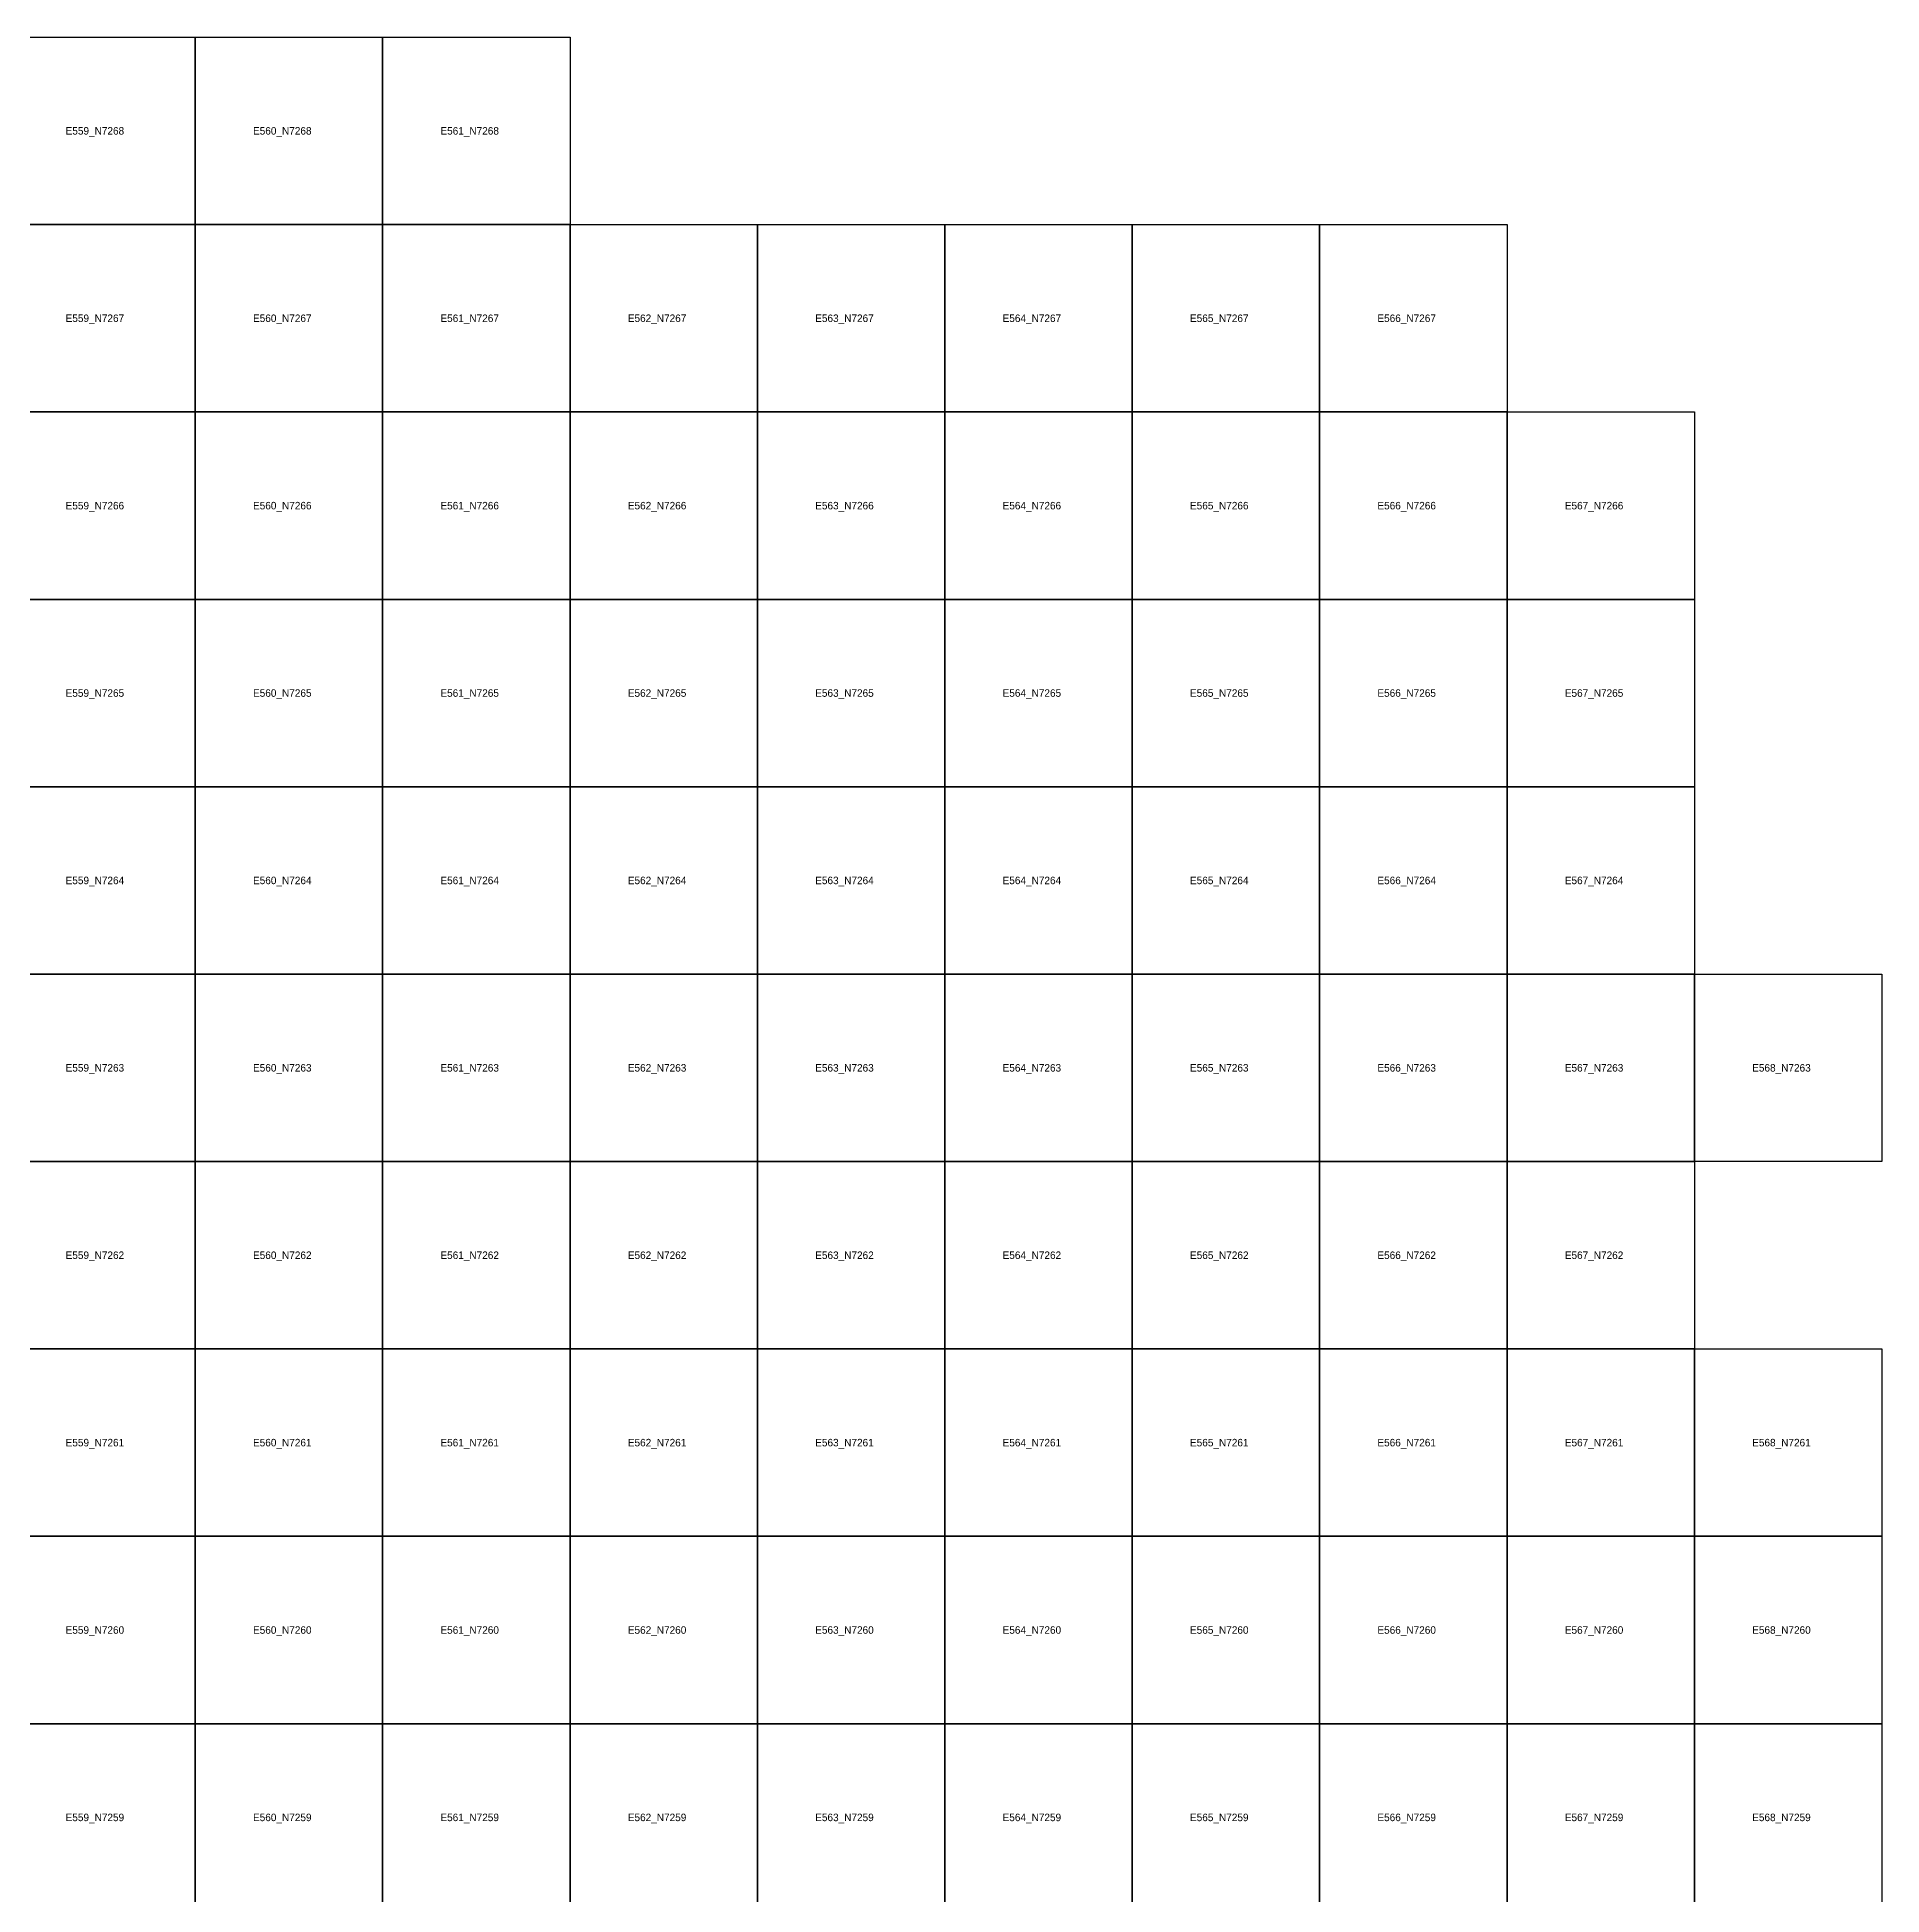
# Model space of a CAD drawing. Extents: x 546000 to 599000, y 7210000 to 7363000.
# Drawn here: x 559156 to 569000, y 7259087 to 7269000 of the extents above; entities that cross this region are included whole.
import ezdxf

# ---------------------------------------------------------------- set-up
doc = ezdxf.new("R2010")
doc.units = 0
doc.layers.add('FEATUREATTRIBS', color=7, linetype='Continuous')

msp = doc.modelspace()

# ---------------------------------------------------------------- linework, layer by layer
at = {"layer": 'FEATUREATTRIBS'}
for points in [[(559000, 7268000), (559000, 7269000), (560000, 7269000), (560000, 7268000)], [(560000, 7268000), (560000, 7269000), (561000, 7269000), (561000, 7268000)], [(561000, 7268000), (561000, 7269000), (562000, 7269000), (562000, 7268000)], [(559000, 7267000), (559000, 7268000), (560000, 7268000), (560000, 7267000)], [(560000, 7267000), (560000, 7268000), (561000, 7268000), (561000, 7267000)], [(561000, 7267000), (561000, 7268000), (562000, 7268000), (562000, 7267000)], [(562000, 7267000), (562000, 7268000), (563000, 7268000), (563000, 7267000)], [(563000, 7267000), (563000, 7268000), (564000, 7268000), (564000, 7267000)], [(564000, 7267000), (564000, 7268000), (565000, 7268000), (565000, 7267000)], [(565000, 7267000), (565000, 7268000), (566000, 7268000), (566000, 7267000)], [(566000, 7267000), (566000, 7268000), (567000, 7268000), (567000, 7267000)], [(559000, 7266000), (559000, 7267000), (560000, 7267000), (560000, 7266000)], [(560000, 7266000), (560000, 7267000), (561000, 7267000), (561000, 7266000)], [(561000, 7266000), (561000, 7267000), (562000, 7267000), (562000, 7266000)], [(562000, 7266000), (562000, 7267000), (563000, 7267000), (563000, 7266000)], [(563000, 7266000), (563000, 7267000), (564000, 7267000), (564000, 7266000)], [(564000, 7266000), (564000, 7267000), (565000, 7267000), (565000, 7266000)], [(565000, 7266000), (565000, 7267000), (566000, 7267000), (566000, 7266000)], [(566000, 7266000), (566000, 7267000), (567000, 7267000), (567000, 7266000)], [(567000, 7266000), (567000, 7267000), (568000, 7267000), (568000, 7266000)], [(559000, 7265000), (559000, 7266000), (560000, 7266000), (560000, 7265000)], [(560000, 7265000), (560000, 7266000), (561000, 7266000), (561000, 7265000)], [(561000, 7265000), (561000, 7266000), (562000, 7266000), (562000, 7265000)], [(562000, 7265000), (562000, 7266000), (563000, 7266000), (563000, 7265000)], [(563000, 7265000), (563000, 7266000), (564000, 7266000), (564000, 7265000)], [(564000, 7265000), (564000, 7266000), (565000, 7266000), (565000, 7265000)], [(565000, 7265000), (565000, 7266000), (566000, 7266000), (566000, 7265000)], [(566000, 7265000), (566000, 7266000), (567000, 7266000), (567000, 7265000)], [(567000, 7265000), (567000, 7266000), (568000, 7266000), (568000, 7265000)], [(559000, 7264000), (559000, 7265000), (560000, 7265000), (560000, 7264000)], [(560000, 7264000), (560000, 7265000), (561000, 7265000), (561000, 7264000)], [(561000, 7264000), (561000, 7265000), (562000, 7265000), (562000, 7264000)], [(562000, 7264000), (562000, 7265000), (563000, 7265000), (563000, 7264000)], [(563000, 7264000), (563000, 7265000), (564000, 7265000), (564000, 7264000)], [(564000, 7264000), (564000, 7265000), (565000, 7265000), (565000, 7264000)], [(565000, 7264000), (565000, 7265000), (566000, 7265000), (566000, 7264000)], [(566000, 7264000), (566000, 7265000), (567000, 7265000), (567000, 7264000)], [(567000, 7264000), (567000, 7265000), (568000, 7265000), (568000, 7264000)], [(559000, 7263000), (559000, 7264000), (560000, 7264000), (560000, 7263000)], [(560000, 7263000), (560000, 7264000), (561000, 7264000), (561000, 7263000)], [(561000, 7263000), (561000, 7264000), (562000, 7264000), (562000, 7263000)], [(562000, 7263000), (562000, 7264000), (563000, 7264000), (563000, 7263000)], [(563000, 7263000), (563000, 7264000), (564000, 7264000), (564000, 7263000)], [(564000, 7263000), (564000, 7264000), (565000, 7264000), (565000, 7263000)], [(565000, 7263000), (565000, 7264000), (566000, 7264000), (566000, 7263000)], [(566000, 7263000), (566000, 7264000), (567000, 7264000), (567000, 7263000)], [(567000, 7263000), (567000, 7264000), (568000, 7264000), (568000, 7263000)], [(568000, 7263000), (568000, 7264000), (569000, 7264000), (569000, 7263000)], [(559000, 7262000), (559000, 7263000), (560000, 7263000), (560000, 7262000)], [(560000, 7262000), (560000, 7263000), (561000, 7263000), (561000, 7262000)], [(561000, 7262000), (561000, 7263000), (562000, 7263000), (562000, 7262000)], [(562000, 7262000), (562000, 7263000), (563000, 7263000), (563000, 7262000)], [(563000, 7262000), (563000, 7263000), (564000, 7263000), (564000, 7262000)], [(564000, 7262000), (564000, 7263000), (565000, 7263000), (565000, 7262000)], [(565000, 7262000), (565000, 7263000), (566000, 7263000), (566000, 7262000)], [(566000, 7262000), (566000, 7263000), (567000, 7263000), (567000, 7262000)], [(567000, 7262000), (567000, 7263000), (568000, 7263000), (568000, 7262000)], [(559000, 7261000), (559000, 7262000), (560000, 7262000), (560000, 7261000)], [(560000, 7261000), (560000, 7262000), (561000, 7262000), (561000, 7261000)], [(561000, 7261000), (561000, 7262000), (562000, 7262000), (562000, 7261000)], [(562000, 7261000), (562000, 7262000), (563000, 7262000), (563000, 7261000)], [(563000, 7261000), (563000, 7262000), (564000, 7262000), (564000, 7261000)], [(564000, 7261000), (564000, 7262000), (565000, 7262000), (565000, 7261000)], [(565000, 7261000), (565000, 7262000), (566000, 7262000), (566000, 7261000)], [(566000, 7261000), (566000, 7262000), (567000, 7262000), (567000, 7261000)], [(567000, 7261000), (567000, 7262000), (568000, 7262000), (568000, 7261000)], [(568000, 7261000), (568000, 7262000), (569000, 7262000), (569000, 7261000)], [(559000, 7260000), (559000, 7261000), (560000, 7261000), (560000, 7260000)], [(560000, 7260000), (560000, 7261000), (561000, 7261000), (561000, 7260000)], [(561000, 7260000), (561000, 7261000), (562000, 7261000), (562000, 7260000)], [(562000, 7260000), (562000, 7261000), (563000, 7261000), (563000, 7260000)], [(563000, 7260000), (563000, 7261000), (564000, 7261000), (564000, 7260000)], [(564000, 7260000), (564000, 7261000), (565000, 7261000), (565000, 7260000)], [(565000, 7260000), (565000, 7261000), (566000, 7261000), (566000, 7260000)], [(566000, 7260000), (566000, 7261000), (567000, 7261000), (567000, 7260000)], [(567000, 7260000), (567000, 7261000), (568000, 7261000), (568000, 7260000)], [(568000, 7260000), (568000, 7261000), (569000, 7261000), (569000, 7260000)], [(559000, 7259000), (559000, 7260000), (560000, 7260000), (560000, 7259000)], [(560000, 7259000), (560000, 7260000), (561000, 7260000), (561000, 7259000)], [(561000, 7259000), (561000, 7260000), (562000, 7260000), (562000, 7259000)], [(562000, 7259000), (562000, 7260000), (563000, 7260000), (563000, 7259000)], [(563000, 7259000), (563000, 7260000), (564000, 7260000), (564000, 7259000)], [(564000, 7259000), (564000, 7260000), (565000, 7260000), (565000, 7259000)], [(565000, 7259000), (565000, 7260000), (566000, 7260000), (566000, 7259000)], [(566000, 7259000), (566000, 7260000), (567000, 7260000), (567000, 7259000)], [(567000, 7259000), (567000, 7260000), (568000, 7260000), (568000, 7259000)], [(568000, 7259000), (568000, 7260000), (569000, 7260000), (569000, 7259000)]]:
    msp.add_lwpolyline(points, close=True, dxfattribs=at)

# ---------------------------------------------------------------- texts
for s, p in [('E559_N7268', (559308.2, 7268480)), ('E560_N7268', (560308.2, 7268480)), ('E561_N7268', (561308.2, 7268480)), ('E559_N7267', (559308.2, 7267480)), ('E560_N7267', (560308.2, 7267480)), ('E561_N7267', (561308.2, 7267480)), ('E562_N7267', (562308.2, 7267480)), ('E563_N7267', (563308.2, 7267480)), ('E564_N7267', (564308.2, 7267480)), ('E565_N7267', (565308.2, 7267480)), ('E566_N7267', (566308.2, 7267480)), ('E559_N7266', (559308.2, 7266480)), ('E560_N7266', (560308.2, 7266480)), ('E561_N7266', (561308.2, 7266480)), ('E562_N7266', (562308.2, 7266480)), ('E563_N7266', (563308.2, 7266480)), ('E564_N7266', (564308.2, 7266480)), ('E565_N7266', (565308.2, 7266480)), ('E566_N7266', (566308.2, 7266480)), ('E567_N7266', (567308.2, 7266480)), ('E559_N7265', (559308.2, 7265480)), ('E560_N7265', (560308.2, 7265480)), ('E561_N7265', (561308.2, 7265480)), ('E562_N7265', (562308.2, 7265480)), ('E563_N7265', (563308.2, 7265480)), ('E564_N7265', (564308.2, 7265480)), ('E565_N7265', (565308.2, 7265480)), ('E566_N7265', (566308.2, 7265480)), ('E567_N7265', (567308.2, 7265480)), ('E559_N7264', (559308.2, 7264480)), ('E560_N7264', (560308.2, 7264480)), ('E561_N7264', (561308.2, 7264480)), ('E562_N7264', (562308.2, 7264480)), ('E563_N7264', (563308.2, 7264480)), ('E564_N7264', (564308.2, 7264480)), ('E565_N7264', (565308.2, 7264480)), ('E566_N7264', (566308.2, 7264480)), ('E567_N7264', (567308.2, 7264480)), ('E559_N7263', (559308.2, 7263480)), ('E560_N7263', (560308.2, 7263480)), ('E561_N7263', (561308.2, 7263480)), ('E562_N7263', (562308.2, 7263480)), ('E563_N7263', (563308.2, 7263480)), ('E564_N7263', (564308.2, 7263480)), ('E565_N7263', (565308.2, 7263480)), ('E566_N7263', (566308.2, 7263480)), ('E567_N7263', (567308.2, 7263480)), ('E568_N7263', (568308.2, 7263480)), ('E559_N7262', (559308.2, 7262480)), ('E560_N7262', (560308.2, 7262480)), ('E561_N7262', (561308.2, 7262480)), ('E562_N7262', (562308.2, 7262480)), ('E563_N7262', (563308.2, 7262480)), ('E564_N7262', (564308.2, 7262480)), ('E565_N7262', (565308.2, 7262480)), ('E566_N7262', (566308.2, 7262480)), ('E567_N7262', (567308.2, 7262480)), ('E559_N7261', (559308.2, 7261480)), ('E560_N7261', (560308.2, 7261480)), ('E561_N7261', (561308.2, 7261480)), ('E562_N7261', (562308.2, 7261480)), ('E563_N7261', (563308.2, 7261480)), ('E564_N7261', (564308.2, 7261480)), ('E565_N7261', (565308.2, 7261480)), ('E566_N7261', (566308.2, 7261480)), ('E567_N7261', (567308.2, 7261480)), ('E568_N7261', (568308.2, 7261480)), ('E559_N7260', (559308.2, 7260480)), ('E560_N7260', (560308.2, 7260480)), ('E561_N7260', (561308.2, 7260480)), ('E562_N7260', (562308.2, 7260480)), ('E563_N7260', (563308.2, 7260480)), ('E564_N7260', (564308.2, 7260480)), ('E565_N7260', (565308.2, 7260480)), ('E566_N7260', (566308.2, 7260480)), ('E567_N7260', (567308.2, 7260480)), ('E568_N7260', (568308.2, 7260480)), ('E559_N7259', (559308.2, 7259480)), ('E560_N7259', (560308.2, 7259480)), ('E561_N7259', (561308.2, 7259480)), ('E562_N7259', (562308.2, 7259480)), ('E563_N7259', (563308.2, 7259480)), ('E564_N7259', (564308.2, 7259480)), ('E565_N7259', (565308.2, 7259480)), ('E566_N7259', (566308.2, 7259480)), ('E567_N7259', (567308.2, 7259480)), ('E568_N7259', (568308.2, 7259480))]:
    msp.add_text(s, height=40, dxfattribs=at).set_placement(p)

doc.saveas('drawing.dxf')
